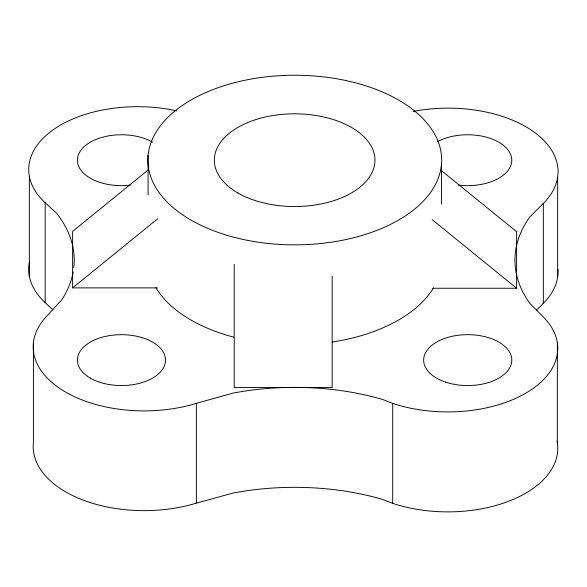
<?xml version="1.0" encoding="UTF-8"?>
<svg xmlns="http://www.w3.org/2000/svg" width="587" height="587" viewBox="0 0 587 587"><rect width="100%" height="100%" fill="white"/><g stroke="black" fill="none" stroke-linecap="round" stroke-linejoin="round"><path stroke-width="0.88" d="M536.269 310.406L543.335 303.325A109.996 63.506 0 0 0 558.002 269.316M413.175 111.413A109.996 63.506 0 0 1 533.253 131.459A109.996 63.506 0 0 1 543.335 203.395L529.841 216.882A195.867 113.086 0 0 0 529.841 303.435L543.026 316.62A110.048 63.535 0 0 1 525.541 393.312A110.048 63.535 0 0 1 392.703 403.416L382.489 399.409A195.867 113.086 0 0 0 232.973 393.121L196.352 403.357A110.965 64.064 0 0 1 65.685 392.116A110.965 64.064 0 0 1 46.226 316.679L61.752 299.869A195.867 113.086 0 0 0 73.155 271.972M148.452 169.724L72.627 231.344L72.627 287.887L157.448 287.887M72.627 287.887L157.661 218.775M33.415 342.676L33.415 442.444A110.965 64.064 0 0 0 84 500.418A110.965 64.064 0 0 0 196.352 503.118L232.973 493.073A195.867 113.086 0 0 1 382.489 499.361L392.703 503.367A110.048 63.535 0 0 0 508.107 501.459A110.048 63.535 0 0 0 557.056 441.094M432.7 288.254L516.604 288.254L516.604 231.711L440.786 170.091M432.281 219.721L516.604 288.254M176.636 110.877A108.808 62.816 0 0 0 53.637 129.485A108.808 62.816 0 0 0 45.184 202.728L56.668 213.367A195.867 113.086 0 0 1 73.801 267.562M29.438 262.147A108.808 62.816 0 0 0 45.184 302.65L52.845 309.767M557.65 177.171L557.65 277.108M557.356 342.852L557.356 442.811M543.335 203.395L543.335 303.325M441.446 164.683A146.904 84.814 0 0 1 214.475 231.073A146.904 84.814 0 0 1 228.38 84.389A146.904 84.814 0 0 1 441.446 164.683L441.446 204.115M392.703 403.416L392.703 503.367M332.161 276.206L332.161 387.567L234.228 387.567L234.228 264.341M196.352 403.357L196.352 503.118M148.085 155.416L148.085 194.847M45.184 202.728L45.184 302.65M29.35 176.298L29.35 276.22M437.286 141.797A44.069 25.446 0 0 1 510.176 153.42A44.069 25.446 0 0 1 458.007 185.022M130.277 185.132A44.069 25.446 0 0 1 79.245 152.884A44.069 25.446 0 0 1 152.613 142.215M433.529 287.835A146.904 84.814 0 0 1 332.235 342.016M233.846 337.18A146.904 84.814 0 0 1 155.937 287.74M90.288 378.101A44.069 25.446 0 0 0 164.022 366.699A44.069 25.446 0 0 0 110.048 335.537A44.069 25.446 0 0 0 90.288 378.101M445.665 382.144A44.069 25.446 0 0 0 511.776 360.11A44.069 25.446 0 0 0 445.665 338.075A44.069 25.446 0 0 0 445.665 382.144M237.852 192.947A80.309 46.351 0 0 0 372.209 172.196A80.309 46.351 0 0 0 273.85 115.404A80.309 46.351 0 0 0 237.852 192.947"/></g></svg>
